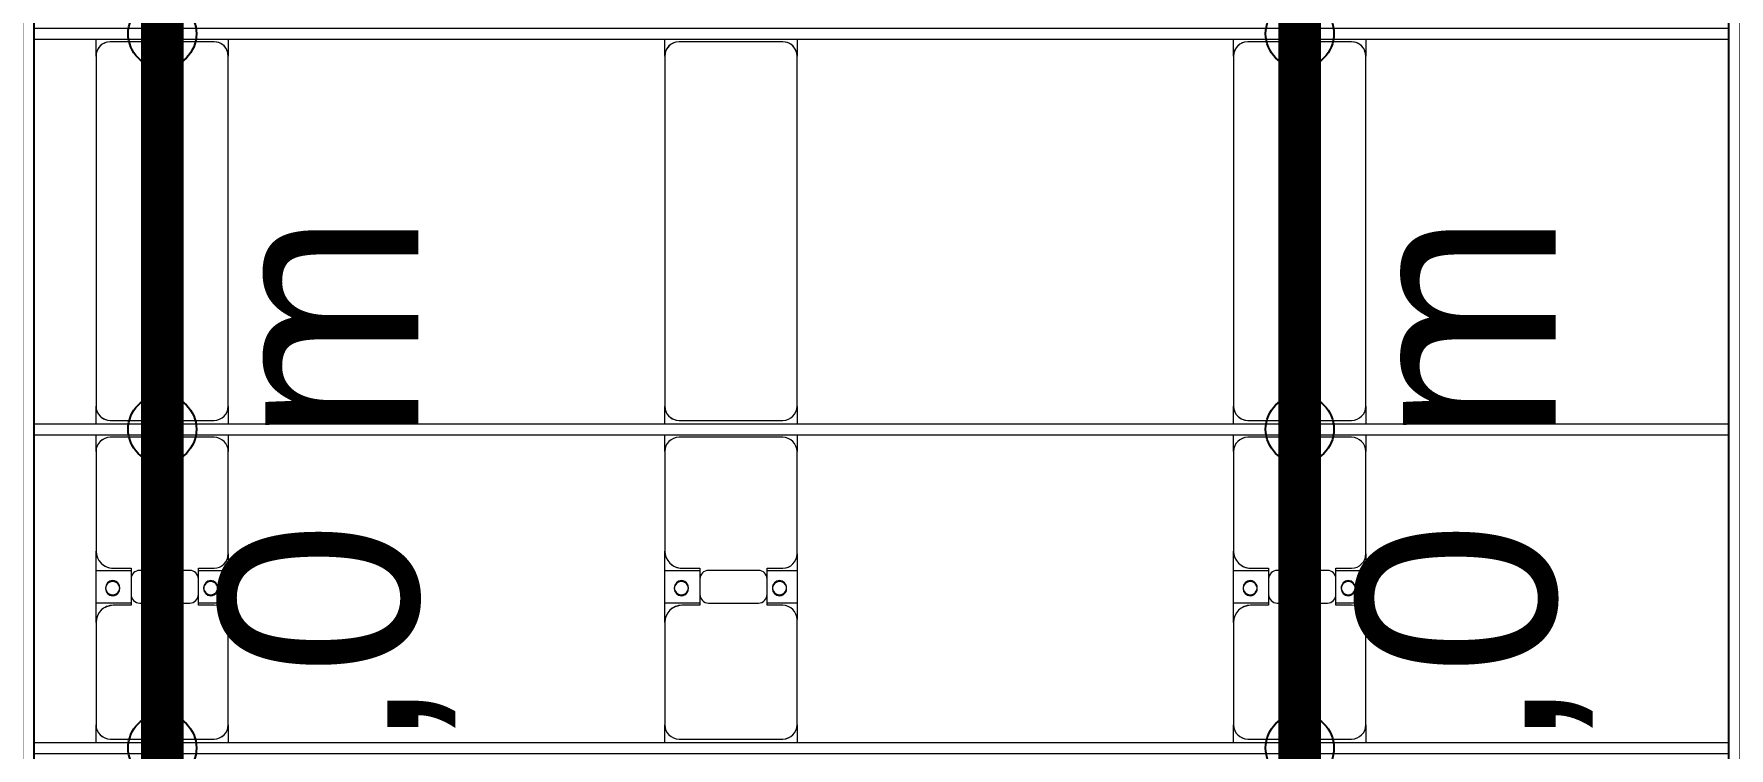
# Model space of a CAD drawing. Header units: millimetres. Extents: x -496478 to -186190, y -204059 to -87354.
# Drawn here: x -421193 to -415232, y -100933 to -98423 of the extents above; entities that cross this region are included whole.
import ezdxf

# ---------------------------------------------------------------- set-up
doc = ezdxf.new("R2010")
doc.units = ezdxf.units.MM
for name, color, linetype, lineweight in [('A-DETL-MBND', 5, 'Continuous', 9), ('A-GENM', 13, 'Continuous', 9), ('S-BEAM', 12, 'Continuous', 9)]:
    doc.layers.add(name, color=color, linetype=linetype, lineweight=lineweight)
doc.layers.add('GC-GHI CHU', color=2, linetype='Continuous')
doc.layers.add('GC-HOP 40x60 GIA CUONG', color=1, linetype='Continuous')
doc.styles.add('GC_VN', font='arial.ttf')

# ---------------------------------------------------------------- blocks, each defined once
blk = doc.blocks.new('Dai phao do pin - DẢI PHAO ĐỠ PIN-V10-BỐ TRÍ KHUNG KẾT CẤU BÈ PIN 01')
at = {"layer": 'A-DETL-MBND', "color": 8}
for p, q in [((65968, 241.6), (66029.7, 241.6)), ((66389.7, 241.6), (66029.7, 241.6)), ((66389.7, 241.6), (66572.2, 241.6)), ((66457.8, 241.6), (66640.3, 241.6)), ((66457.8, 118.2), (66457.8, 241.6)), ((66572.2, 241.6), (66572.2, 118.2)), ((66990.3, 241.6), (66640.3, 241.6)), ((66990.3, 241.6), (67048, 241.6)), ((67088, 241.6), (67149.7, 241.6)), ((68380.3, 241.6), (67149.7, 241.6)), ((68380.3, 241.6), (68438, 241.6)), ((65979.7, 191.6), (65979.7, -173.4)), ((66449.7, 118.2), (66449.7, 181.6)), ((66580.3, 181.6), (66580.3, 118.2)), ((67040.3, -173.4), (67040.3, 191.6)), ((67099.7, 191.6), (67099.7, -173.4)), ((68430.3, -173.4), (68430.3, 191.6)), ((66542.2, 118.2), (66449.7, 118.2)), ((66457.8, 88.2), (66457.8, -88.2)), ((66580.3, 118.2), (66487.8, 118.2)), ((66572.2, -88.2), (66572.2, 88.2)), ((66449.7, -173.4), (66449.7, -118.2)), ((66449.7, -118.2), (66542.2, -118.2)), ((66457.8, -223.4), (66457.8, -118.2)), ((66487.8, -118.2), (66580.3, -118.2)), ((66572.2, -118.2), (66572.2, -223.4)), ((66580.3, -118.2), (66580.3, -173.4)), ((66029.7, -223.4), (65968, -223.4)), ((66029.7, -223.4), (66399.7, -223.4)), ((66572.2, -223.4), (66399.7, -223.4)), ((66630.3, -223.4), (66457.8, -223.4)), ((66630.3, -223.4), (66990.3, -223.4)), ((67048, -223.4), (66990.3, -223.4)), ((67149.7, -223.4), (67088, -223.4)), ((67149.7, -223.4), (68380.3, -223.4)), ((68438, -223.4), (68380.3, -223.4))]:
    blk.add_line(p, q, dxfattribs=at)
for centre, radius, start, end in [((66029.7, 191.6), 50, 90, 180), ((66389.7, 181.6), 60, 0, 90), ((66640.3, 181.6), 60, 90, 180), ((66990.3, 191.6), 50, 0, 90), ((67149.7, 191.6), 50, 90, 180), ((67149.7, 191.6), 50, 105, 180), ((68380.3, 191.6), 50, 0, 90), ((68380.3, 191.6), 50, 15, 90), ((66029.7, 191.6), 50, 135, 180), ((66389.7, 181.6), 60, 0, 45), ((66508.6, 183.2), 25, 0, 180), ((66508.6, 183.2), 25, 180, 0), ((66511.4, 183.2), 25, 0, 180), ((66511.4, 183.2), 25, 180, 0), ((66511.4, 183.2), 25, 180, 195), ((66640.3, 181.6), 60, 135, 180), ((66990.3, 191.6), 50, 0, 45), ((66487.8, 88.2), 30, 90, 180), ((66542.2, 88.2), 30, 360, 90), ((66487.8, -88.2), 30, 180, 270), ((66542.2, -88.2), 30, 270, 360), ((66029.7, -173.4), 50, 180, 270), ((66029.7, -173.4), 50, 180, 225), ((66399.7, -173.4), 50, 270, 0), ((66399.7, -173.4), 50, 315, 0), ((66508.6, -161.8), 25, 0, 180), ((66508.6, -161.8), 25, 180, 0), ((66511.4, -161.8), 25, 0, 180), ((66511.4, -161.8), 25, 120, 180), ((66511.4, -161.8), 25, 180, 360), ((66511.4, -161.8), 25, 75, 105), ((66508.6, -161.8), 25, 75, 90), ((66508.6, -161.8), 25, 30, 45), ((66508.6, -161.8), 25, 0, 15), ((66630.3, -173.4), 50, 180, 270), ((66630.3, -173.4), 50, 180, 225), ((66990.3, -173.4), 50, 270, 0), ((66990.3, -173.4), 50, 315, 360), ((67149.7, -173.4), 50, 180, 270), ((67149.7, -173.4), 50, 180, 270), ((68380.3, -173.4), 50, 270, 0), ((68380.3, -173.4), 50, 285, 0)]:
    blk.add_arc(centre, radius, start, end, dxfattribs=at)
blk = doc.blocks.new('Dai phao do pin - DẢI PHAO ĐỠ PIN-V11-BỐ TRÍ KHUNG KẾT CẤU BÈ PIN 01')
at = {"layer": 'A-DETL-MBND', "color": 8}
for p, q in [((65968, 241.6), (66029.7, 241.6)), ((66389.7, 241.6), (66029.7, 241.6)), ((66389.7, 241.6), (66572.2, 241.6)), ((66457.8, 241.6), (66640.3, 241.6)), ((66457.8, 118.2), (66457.8, 241.6)), ((66572.2, 241.6), (66572.2, 118.2)), ((66990.3, 241.6), (66640.3, 241.6)), ((66990.3, 241.6), (67048, 241.6)), ((67088, 241.6), (67149.7, 241.6)), ((68380.3, 241.6), (67149.7, 241.6)), ((68380.3, 241.6), (68438, 241.6)), ((65979.7, 191.6), (65979.7, -173.4)), ((66449.7, 118.2), (66449.7, 181.6)), ((66580.3, 181.6), (66580.3, 118.2)), ((67040.3, -173.4), (67040.3, 191.6)), ((67099.7, 191.6), (67099.7, -173.4)), ((68430.3, -173.4), (68430.3, 191.6)), ((66542.2, 118.2), (66449.7, 118.2)), ((66457.8, 88.2), (66457.8, -88.2)), ((66580.3, 118.2), (66487.8, 118.2)), ((66572.2, -88.2), (66572.2, 88.2)), ((66449.7, -173.4), (66449.7, -118.2)), ((66449.7, -118.2), (66542.2, -118.2)), ((66457.8, -223.4), (66457.8, -118.2)), ((66487.8, -118.2), (66580.3, -118.2)), ((66572.2, -118.2), (66572.2, -223.4)), ((66580.3, -118.2), (66580.3, -173.4)), ((66029.7, -223.4), (65968, -223.4)), ((66029.7, -223.4), (66399.7, -223.4)), ((66572.2, -223.4), (66399.7, -223.4)), ((66630.3, -223.4), (66457.8, -223.4)), ((66630.3, -223.4), (66990.3, -223.4)), ((67048, -223.4), (66990.3, -223.4)), ((67149.7, -223.4), (67088, -223.4)), ((67149.7, -223.4), (68380.3, -223.4)), ((68438, -223.4), (68380.3, -223.4))]:
    blk.add_line(p, q, dxfattribs=at)
for centre, radius, start, end in [((66029.7, 191.6), 50, 90, 180), ((66389.7, 181.6), 60, 0, 90), ((66640.3, 181.6), 60, 90, 180), ((66990.3, 191.6), 50, 0, 90), ((67149.7, 191.6), 50, 90, 180), ((67149.7, 191.6), 50, 105, 180), ((68380.3, 191.6), 50, 0, 90), ((68380.3, 191.6), 50, 15, 90), ((66029.7, 191.6), 50, 135, 180), ((66389.7, 181.6), 60, 0, 45), ((66508.6, 183.2), 25, 0, 180), ((66508.6, 183.2), 25, 180, 0), ((66511.4, 183.2), 25, 0, 180), ((66511.4, 183.2), 25, 180, 0), ((66511.4, 183.2), 25, 180, 195), ((66640.3, 181.6), 60, 135, 180), ((66990.3, 191.6), 50, 0, 45), ((66487.8, 88.2), 30, 90, 180), ((66542.2, 88.2), 30, 360, 90), ((66487.8, -88.2), 30, 180, 270), ((66542.2, -88.2), 30, 270, 360), ((66029.7, -173.4), 50, 180, 270), ((66029.7, -173.4), 50, 180, 225), ((66399.7, -173.4), 50, 270, 0), ((66399.7, -173.4), 50, 315, 0), ((66508.6, -161.8), 25, 0, 180), ((66508.6, -161.8), 25, 180, 0), ((66511.4, -161.8), 25, 0, 180), ((66511.4, -161.8), 25, 120, 180), ((66511.4, -161.8), 25, 180, 360), ((66511.4, -161.8), 25, 75, 105), ((66508.6, -161.8), 25, 75, 90), ((66508.6, -161.8), 25, 30, 45), ((66508.6, -161.8), 25, 0, 15), ((66630.3, -173.4), 50, 180, 270), ((66630.3, -173.4), 50, 180, 225), ((66990.3, -173.4), 50, 270, 0), ((66990.3, -173.4), 50, 315, 360), ((67149.7, -173.4), 50, 180, 270), ((67149.7, -173.4), 50, 180, 270), ((68380.3, -173.4), 50, 270, 0), ((68380.3, -173.4), 50, 285, 0)]:
    blk.add_arc(centre, radius, start, end, dxfattribs=at)
blk = doc.blocks.new('Dai phao do pin - DẢI PHAO ĐỠ PIN-V12-BỐ TRÍ KHUNG KẾT CẤU BÈ PIN 01')
at = {"layer": 'A-DETL-MBND', "color": 8}
for p, q in [((65968, 241.6), (66029.7, 241.6)), ((66389.7, 241.6), (66029.7, 241.6)), ((66389.7, 241.6), (66572.2, 241.6)), ((66457.8, 241.6), (66640.3, 241.6)), ((66457.8, 118.2), (66457.8, 241.6)), ((66572.2, 241.6), (66572.2, 118.2)), ((66990.3, 241.6), (66640.3, 241.6)), ((66990.3, 241.6), (67048, 241.6)), ((67088, 241.6), (67149.7, 241.6)), ((68380.3, 241.6), (67149.7, 241.6)), ((68380.3, 241.6), (68438, 241.6)), ((65979.7, 191.6), (65979.7, -173.4)), ((66449.7, 118.2), (66449.7, 181.6)), ((66580.3, 181.6), (66580.3, 118.2)), ((67040.3, -173.4), (67040.3, 191.6)), ((67099.7, 191.6), (67099.7, -173.4)), ((68430.3, -173.4), (68430.3, 191.6)), ((66542.2, 118.2), (66449.7, 118.2)), ((66457.8, 88.2), (66457.8, -88.2)), ((66580.3, 118.2), (66487.8, 118.2)), ((66572.2, -88.2), (66572.2, 88.2)), ((66449.7, -173.4), (66449.7, -118.2)), ((66449.7, -118.2), (66542.2, -118.2)), ((66457.8, -223.4), (66457.8, -118.2)), ((66487.8, -118.2), (66580.3, -118.2)), ((66572.2, -118.2), (66572.2, -223.4)), ((66580.3, -118.2), (66580.3, -173.4)), ((66029.7, -223.4), (65968, -223.4)), ((66029.7, -223.4), (66399.7, -223.4)), ((66572.2, -223.4), (66399.7, -223.4)), ((66630.3, -223.4), (66457.8, -223.4)), ((66630.3, -223.4), (66990.3, -223.4)), ((67048, -223.4), (66990.3, -223.4)), ((67149.7, -223.4), (67088, -223.4)), ((67149.7, -223.4), (68380.3, -223.4)), ((68438, -223.4), (68380.3, -223.4))]:
    blk.add_line(p, q, dxfattribs=at)
for centre, radius, start, end in [((66029.7, 191.6), 50, 90, 180), ((66389.7, 181.6), 60, 0, 90), ((66640.3, 181.6), 60, 90, 180), ((66990.3, 191.6), 50, 0, 90), ((67149.7, 191.6), 50, 90, 180), ((67149.7, 191.6), 50, 105, 180), ((68380.3, 191.6), 50, 0, 90), ((68380.3, 191.6), 50, 15, 90), ((66029.7, 191.6), 50, 135, 180), ((66389.7, 181.6), 60, 0, 45), ((66508.6, 183.2), 25, 0, 180), ((66508.6, 183.2), 25, 180, 0), ((66511.4, 183.2), 25, 0, 180), ((66511.4, 183.2), 25, 180, 0), ((66511.4, 183.2), 25, 180, 195), ((66640.3, 181.6), 60, 135, 180), ((66990.3, 191.6), 50, 0, 45), ((66487.8, 88.2), 30, 90, 180), ((66542.2, 88.2), 30, 360, 90), ((66487.8, -88.2), 30, 180, 270), ((66542.2, -88.2), 30, 270, 360), ((66029.7, -173.4), 50, 180, 270), ((66029.7, -173.4), 50, 180, 225), ((66399.7, -173.4), 50, 270, 0), ((66399.7, -173.4), 50, 315, 0), ((66508.6, -161.8), 25, 0, 180), ((66508.6, -161.8), 25, 180, 0), ((66511.4, -161.8), 25, 0, 180), ((66511.4, -161.8), 25, 120, 180), ((66511.4, -161.8), 25, 180, 360), ((66511.4, -161.8), 25, 75, 105), ((66508.6, -161.8), 25, 75, 90), ((66508.6, -161.8), 25, 30, 45), ((66508.6, -161.8), 25, 0, 15), ((66630.3, -173.4), 50, 180, 270), ((66630.3, -173.4), 50, 180, 225), ((66990.3, -173.4), 50, 270, 0), ((66990.3, -173.4), 50, 315, 360), ((67149.7, -173.4), 50, 180, 270), ((67149.7, -173.4), 50, 180, 270), ((68380.3, -173.4), 50, 270, 0), ((68380.3, -173.4), 50, 285, 0)]:
    blk.add_arc(centre, radius, start, end, dxfattribs=at)
blk = doc.blocks.new('Dầm C52 - Dầm C52-19519-BỐ TRÍ KHUNG KẾT CẤU BÈ PIN 01')
at = {"layer": 'S-BEAM', "color": 1}
for p, q in [((50500, 20), (56460, 20)), ((56460, -20), (50500, -20))]:
    blk.add_line(p, q, dxfattribs=at)
blk = doc.blocks.new('Dầm C52 - Hộp 40x60-24147-BỐ TRÍ KHUNG KẾT CẤU BÈ PIN 01')
at = {"layer": 'S-BEAM', "color": 3, "lineweight": 25}
for p, q in [((-37857.1, 20), (37857.1, 20)), ((37857.1, -20), (-37857.1, -20))]:
    blk.add_line(p, q, dxfattribs=at)
blk = doc.blocks.new('HOBANMONG_BEPIN 1_rvt-1-BỐ TRÍ KHUNG KẾT CẤU BÈ PIN 01')
at = {"layer": 'A-GENM', "lineweight": 9, "rotation": 90.00075860989342}
for name, p in [('Dai phao do pin - DẢI PHAO ĐỠ PIN-V10-BỐ TRÍ KHUNG KẾT CẤU BÈ PIN 01', (-420731.7, -166881.4)), ('Dai phao do pin - DẢI PHAO ĐỠ PIN-V11-BỐ TRÍ KHUNG KẾT CẤU BÈ PIN 01', (-418731.7, -166881.4)), ('Dai phao do pin - DẢI PHAO ĐỠ PIN-V12-BỐ TRÍ KHUNG KẾT CẤU BÈ PIN 01', (-416731.7, -166881.4))]:
    blk.add_blockref(name, p, dxfattribs=at)
at = {"layer": 'S-BEAM', "lineweight": 9}
for name, p, rotation in [('Dầm C52 - Hộp 40x60-24147-BỐ TRÍ KHUNG KẾT CẤU BÈ PIN 01', (-421212.2, -133140.7), 90.00075860989166), ('Dầm C52 - Hộp 40x60-24147-BỐ TRÍ KHUNG KẾT CẤU BÈ PIN 01', (-415212.2, -133140.6), 90.00075860989166), ('Dầm C52 - Dầm C52-19519-BỐ TRÍ KHUNG KẾT CẤU BÈ PIN 01', (-364732.6, -98422.7), 180.0007586094741), ('Dầm C52 - Dầm C52-19519-BỐ TRÍ KHUNG KẾT CẤU BÈ PIN 01', (-364732.6, -99812.7), 180.0007586094741), ('Dầm C52 - Dầm C52-19519-BỐ TRÍ KHUNG KẾT CẤU BÈ PIN 01', (-364732.6, -100932.7), 180.0007586094741)]:
    blk.add_blockref(name, p, dxfattribs=dict(at, rotation=rotation))

msp = doc.modelspace()

# ---------------------------------------------------------------- linework, layer by layer
at = {"layer": 'GC-HOP 40x60 GIA CUONG', "const_width": 150}
for points in [[(-420741.3, -110805.4), (-420741.3, -95805.4)], [(-416741.3, -110805.4), (-416741.3, -95805.4)]]:
    msp.add_lwpolyline(points, dxfattribs=at)
at = {"layer": 'GC-HOP 40x60 GIA CUONG'}
for centre in [(-420741.3, -98422.7), (-416741.3, -98422.7), (-420741.3, -99812.7), (-416741.3, -99812.7), (-420741.3, -100932.7), (-416741.3, -100932.7)]:
    msp.add_circle(centre, 120, dxfattribs=at)

# ---------------------------------------------------------------- block references
at = {"lineweight": 5}
msp.add_blockref('HOBANMONG_BEPIN 1_rvt-1-BỐ TRÍ KHUNG KẾT CẤU BÈ PIN 01', (0, 0), dxfattribs=at)

# ---------------------------------------------------------------- texts
at = {"layer": 'GC-GHI CHU', "style": 'GC_VN'}
for s, p in [('B1-18: 1×15,0 m', (-419841.3, -106305.4)), ('B1-19: 1×15,0 m', (-415841.3, -106305.4))]:
    msp.add_text(s, height=700, rotation=90, dxfattribs=at).set_placement(p)

doc.saveas('drawing.dxf')
